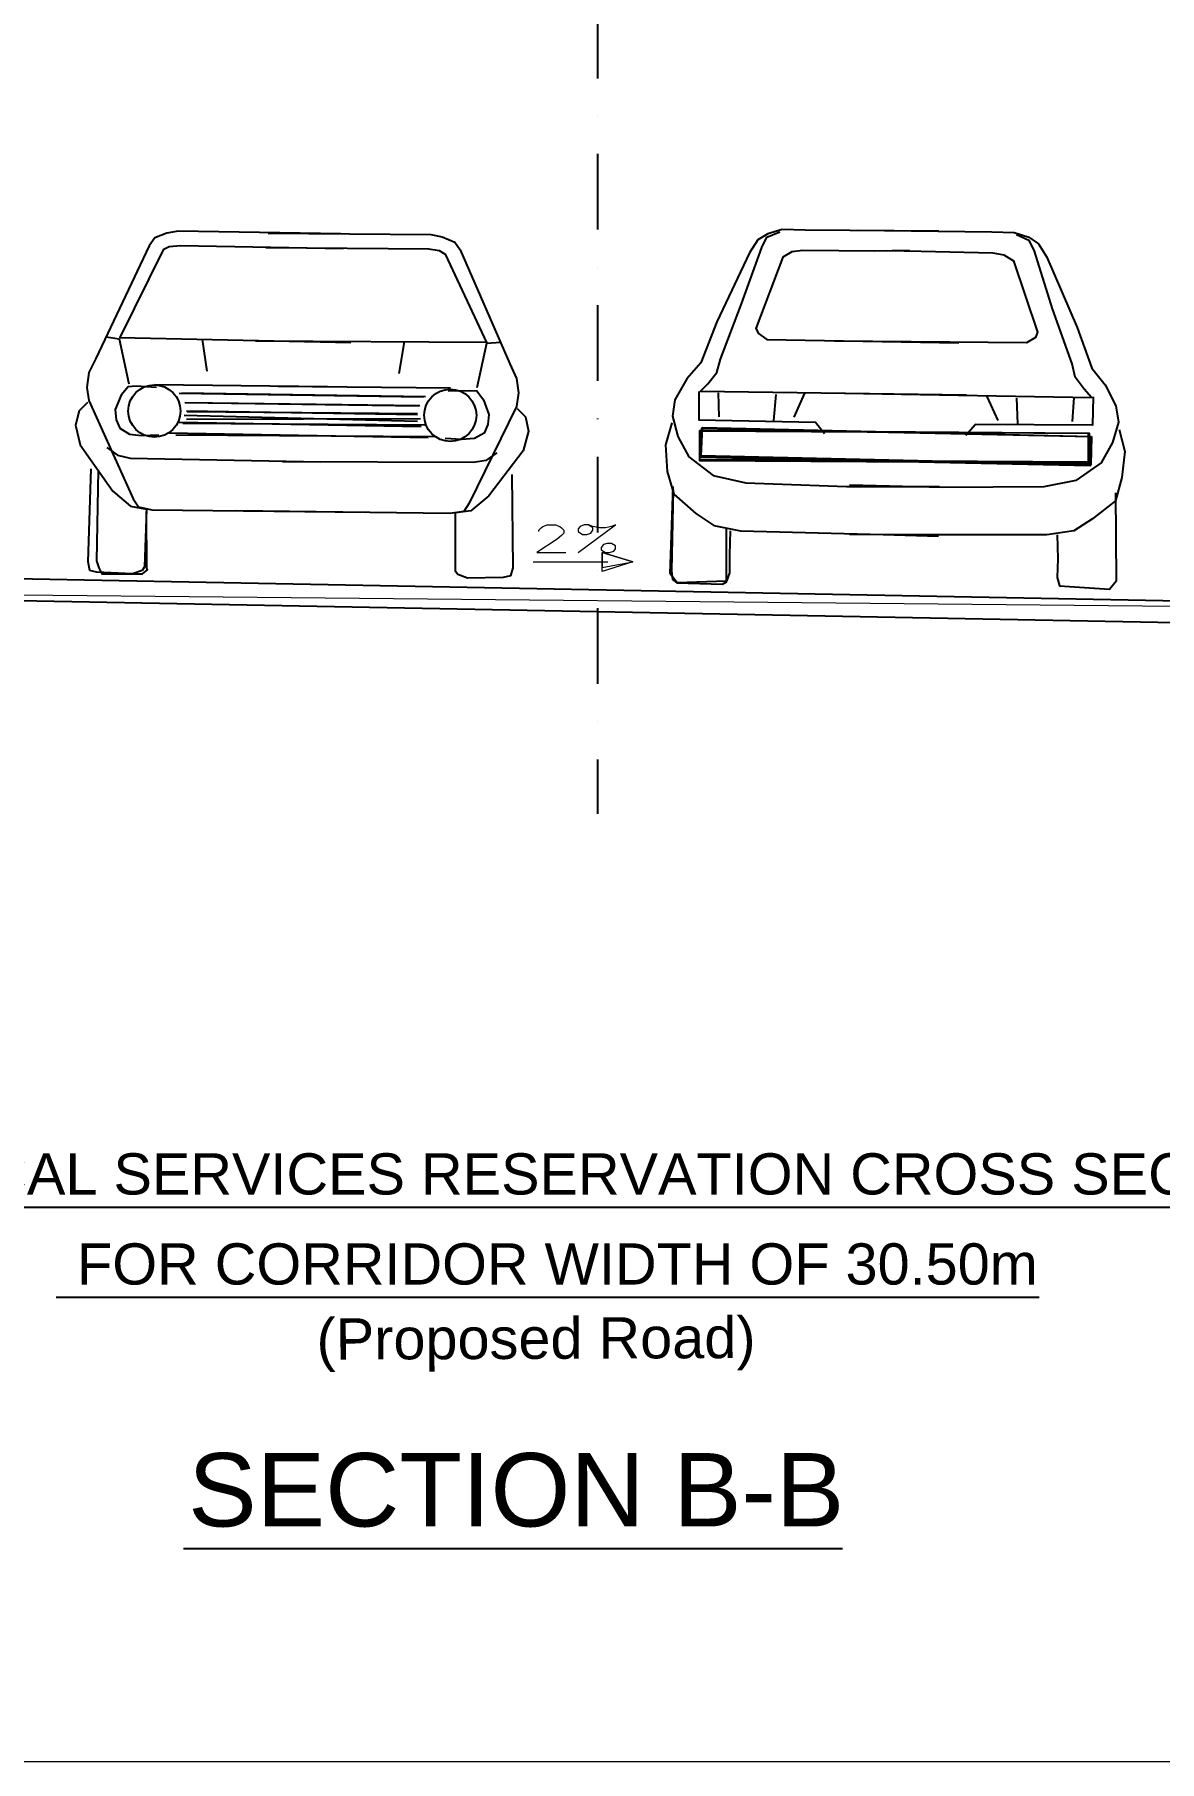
# Model space of a CAD drawing. Header units: inches. Extents: x 2 to 859, y 1 to 607.
# Drawn here: x 311.1 to 433, y 304.6 to 491.8 of the extents above; entities that cross this region are included whole.
import ezdxf

# ---------------------------------------------------------------- set-up
doc = ezdxf.new("R2010")
doc.units = ezdxf.units.IN
doc.header["$MEASUREMENT"] = 0
doc.layers.add('PDF_Geometry', color=7, linetype='Continuous', true_color=0x00b8b8)
doc.layers.add('PDF_Text', color=7, linetype='Continuous')
doc.styles.add('PDF Arial', font='arial.ttf')

msp = doc.modelspace()

# ---------------------------------------------------------------- linework, layer by layer
at = {"layer": 'PDF_Geometry', "color": 7, "lineweight": 0}
for points in [[(15.68, 304.63), (741.68, 304.63), (741.68, 594.3), (15.68, 594.3), (15.68, 304.63)], [(372.66, 435.68), (372.66, 434.06), (375.98, 434.64), (372.66, 435.68)], [(372.66, 434.06), (375.98, 434.64), (372.66, 433.6), (372.66, 434.06)]]:
    msp.add_lwpolyline(points, dxfattribs=at)
at = {"layer": 'PDF_Geometry', "color": 7, "lineweight": 25}
for points in [[(372.14, 492.98), (372.14, 487.06)], [(372.14, 482.96), (372.14, 482.96)], [(372.14, 478.87), (372.14, 470.67)], [(372.14, 466.57), (372.14, 466.57)], [(372.14, 462.48), (372.14, 454.28)], [(372.14, 450.19), (372.14, 450.12)], [(372.14, 446.02), (372.14, 437.83)], [(372.14, 433.73), (372.14, 433.73)], [(372.14, 429.63), (372.14, 421.44)], [(372.14, 417.34), (372.14, 417.34)], [(372.14, 413.24), (372.14, 407.33)], [(291.76, 364.73), (453.89, 364.73)], [(313.48, 354.97), (420.01, 354.97)]]:
    msp.add_lwpolyline(points, dxfattribs=at)
at = {"layer": 'PDF_Geometry', "color": 5, "lineweight": 25}
for points in [[(344.31, 470.22), (326.68, 470.48), (325.45, 470.28), (324.15, 469.76), (323.56, 468.92), (317.77, 456.69), (316.99, 455.19), (316.8, 453.57), (316.99, 452.14), (321.8, 441.47), (322.39, 440.62), (323.82, 440.3), (347.04, 440.04)], [(336.44, 470.28), (354.06, 470.15), (355.3, 469.89), (356.66, 469.31), (357.25, 468.46), (362.65, 456.1), (363.36, 454.54), (363.56, 452.98), (363.36, 451.49), (358.22, 441.02), (357.64, 440.1), (356.14, 439.91), (332.99, 440.17)], [(409.15, 470.48), (394.64, 470.61), (392.17, 470.67), (390.61, 470.22), (389.51, 469.57), (388.6, 468.13), (385.08, 460.66), (383.33, 456.23), (381.83, 454.48), (380.53, 452.2), (380.27, 450.45), (380.86, 448.23), (382.03, 446.02), (384.69, 444.01), (388.21, 443.23), (399.13, 442.84), (409.21, 442.84)], [(412.14, 452.72), (383.26, 453.11), (384.11, 453.96), (385.08, 455.19), (385.47, 456.62), (387.75, 462.61), (389.96, 468.72), (390.48, 469.83), (391.91, 470.41)], [(396.86, 452.98), (425.67, 452.46), (424.89, 453.37), (423.91, 454.67), (423.59, 456.1), (421.44, 462.09), (419.49, 468.33), (418.97, 469.44), (417.54, 470.09)], [(400.3, 470.61), (414.87, 470.41), (417.28, 470.35), (418.9, 469.83), (419.94, 469.11), (420.85, 467.68), (424.11, 460.07), (425.73, 455.65), (427.16, 453.83), (428.33, 451.55), (428.59, 449.79), (427.94, 447.58), (426.71, 445.37), (423.98, 443.49), (420.53, 442.77), (409.54, 442.71), (399.46, 442.97)], [(344.57, 468.59), (326.94, 468.92), (325.71, 468.79), (325.06, 468.46), (320.37, 458.96), (345.41, 458.44)], [(336.18, 468.72), (353.87, 468.59), (354.97, 468.4), (355.62, 468), (360.11, 458.44), (335.07, 458.57)], [(405.96, 468.4), (402.19, 468.33), (394.38, 468.4), (393.21, 468.26), (392.24, 467.68), (389.31, 459.94), (389.57, 459.42), (390.48, 458.77), (411.29, 458.38)], [(403.49, 468.4), (407.2, 468.33), (415, 468.13), (416.17, 467.94), (417.21, 467.29), (419.81, 459.55), (419.62, 458.96), (418.64, 458.38), (397.83, 458.57)], [(318.88, 459.03), (320.31, 458.83), (321.35, 453.96)], [(329.28, 458.77), (329.8, 455.32)], [(351.2, 458.51), (350.62, 455.06)], [(361.67, 458.44), (360.11, 458.31), (359.07, 453.5)], [(324.34, 453.57), (322.13, 453.7), (321.28, 453.63), (320.5, 452.72), (319.85, 451.16), (319.98, 450.06), (320.37, 449.14), (321.41, 448.49), (322.71, 448.36), (324.6, 448.43)], [(342.88, 453.63), (324.15, 453.83)], [(337.54, 453.7), (356.21, 453.5)], [(355.95, 453.18), (358.22, 453.24), (359.07, 453.18), (359.79, 452.2), (360.37, 450.64), (360.24, 449.53), (359.85, 448.62), (358.81, 448.04), (357.44, 447.91), (355.62, 448.04)], [(383.13, 453.11), (383.13, 450.06), (395.75, 449.79), (396.73, 448.56)], [(385.21, 452.98), (385.28, 450.38)], [(316.86, 451.94), (315.95, 451.03), (315.56, 449.47), (316.08, 447.32), (319.59, 442.32), (321.54, 440.69), (323.24, 440.36), (323.04, 434.12), (322.78, 433.73), (321.74, 433.34), (317.84, 433.54), (317.12, 433.73), (316.93, 434.64), (317.25, 444.72)], [(326.81, 452.92), (353.28, 452.53)], [(353.48, 452.53), (327.07, 452.92)], [(327.4, 451.94), (352.76, 451.55)], [(352.89, 451.55), (327.59, 451.88)], [(363.43, 451.29), (364.34, 450.38), (364.66, 448.82), (364.08, 446.67), (360.37, 441.8), (358.42, 440.17), (356.73, 439.97)], [(391.46, 452.79), (391.2, 449.99)], [(394.58, 452.92), (393.41, 450.32)], [(425.86, 452.53), (425.8, 449.47), (413.11, 449.53), (412.07, 448.36)], [(414.35, 452.59), (415.52, 449.99)], [(417.54, 452.4), (417.67, 449.6)], [(423.78, 452.46), (423.59, 449.86)], [(326.81, 449.79), (353.02, 449.34)], [(353.41, 449.47), (327.2, 449.66)], [(352.63, 449.86), (327.33, 450.51)], [(327.59, 451.03), (352.63, 450.64)], [(327.59, 450.12), (352.96, 450.19)], [(352.63, 450.71), (327.66, 450.9)], [(380.21, 449.73), (379.49, 447.32), (379.69, 444.46), (380.4, 441.99), (382.81, 439.91), (384.76, 438.61), (387.62, 438.02), (403.1, 437.63), (409.08, 437.44)], [(353.8, 448.1), (325.71, 448.62)], [(326.42, 448.43), (354.52, 448.23)], [(383.2, 448.88), (383.2, 445.76), (425.34, 445.5), (425.34, 448.56), (383.2, 448.88)], [(383.26, 448.82), (383.2, 445.63), (425.41, 445.37), (425.47, 448.56), (383.26, 448.82)], [(425.6, 448.23), (425.54, 445.05), (383.33, 445.96), (383.46, 449.14), (425.6, 448.23)], [(425.67, 448.23), (425.6, 445.18), (383.39, 446.15), (383.52, 449.21), (425.67, 448.23)], [(428.66, 449.01), (429.31, 446.61), (428.98, 443.81), (428.27, 441.28), (425.8, 439.32), (423.78, 438.02), (420.85, 437.57), (405.44, 437.57), (399.46, 437.63)], [(318.94, 447.06), (320.11, 446.22), (321.48, 445.89), (342.16, 445.5)], [(361.22, 446.48), (360.05, 445.63), (358.68, 445.44), (338, 445.5)], [(318.03, 444.59), (317.84, 434.77), (318.1, 433.99), (318.42, 433.34), (322.84, 433.34), (323.37, 433.8), (323.3, 433.93), (323.24, 440.1)], [(362.84, 444.14), (362.97, 433.99), (362.71, 433.15), (361.93, 432.95), (358.03, 432.89), (356.99, 433.28), (356.73, 433.6), (356.73, 439.91)], [(386.51, 438.02), (386.45, 435.42), (386.45, 433.47), (386.12, 432.56), (380.79, 432.37), (380.01, 433.34), (380.34, 442.84)], [(380.34, 442.45), (380.14, 433.67), (380.27, 432.76), (380.73, 432.37), (385.67, 432.24), (386.12, 432.5), (386.12, 433.34), (386.12, 438.22)], [(421.96, 437.57), (422.02, 434.97), (421.96, 432.95), (422.22, 432.04), (427.62, 431.71), (428.4, 432.63), (428.33, 442.12)]]:
    msp.add_lwpolyline(points, dxfattribs=at)
at = {"layer": 'PDF_Geometry', "color": 7, "lineweight": 20}
for points in [[(365.77, 437.96), (365.77, 438.09), (366.03, 438.35), (366.22, 438.48), (366.68, 438.67), (367.59, 438.67), (368.04, 438.48), (368.24, 438.35), (368.5, 438.09), (368.5, 437.76), (368.24, 437.5), (367.78, 437.11), (365.57, 435.68), (368.7, 435.68)], [(370.06, 435.68), (374.09, 438.67), (373.64, 438.48), (372.99, 438.35), (372.34, 438.35), (371.62, 438.48), (371.17, 438.67), (370.71, 438.67), (370.26, 438.48), (370.06, 438.22), (370.06, 437.96), (370.52, 437.63), (370.97, 437.63), (371.43, 437.76), (371.62, 438.09), (371.62, 438.35), (371.17, 438.67)], [(373.18, 436.66), (372.79, 436.53), (372.53, 436.2), (372.53, 435.94), (372.99, 435.68), (373.44, 435.68), (373.9, 435.81), (374.09, 436.07), (374.09, 436.4), (373.64, 436.66), (373.18, 436.66)], [(365.18, 434.64), (373.25, 434.64)], [(375.98, 434.64), (372.66, 433.6), (372.66, 435.68), (375.98, 434.64)], [(501.3, 429.18), (242.98, 434.12)], [(501.24, 426.77), (242.98, 431.71)]]:
    msp.add_lwpolyline(points, dxfattribs=at)
at = {"layer": 'PDF_Geometry', "color": 251, "lineweight": 25, "true_color": 0x545454}
msp.add_lwpolyline([(501.24, 426.77), (242.98, 431.71), (242.98, 434.12), (501.3, 429.18), (501.24, 426.77)], dxfattribs=at)
at = {"layer": 'PDF_Geometry', "color": 251, "lineweight": 0, "true_color": 0x545454}
for points in [[(242.98, 431.71), (254.88, 433.86), (501.3, 429.18), (242.98, 431.71)], [(242.98, 431.71), (489.4, 427.03), (501.3, 429.18), (242.98, 431.71)]]:
    msp.add_lwpolyline(points, dxfattribs=at)
at = {"layer": 'PDF_Geometry', "color": 1, "lineweight": 25}
msp.add_lwpolyline([(327.27, 327.72), (398.68, 327.72)], dxfattribs=at)
at = {"layer": 'PDF_Geometry', "color": 5, "lineweight": 25}
for centre in [(324.11, 451), (356.18, 450.54)]:
    msp.add_circle(centre, 2.83, dxfattribs=at)

# ---------------------------------------------------------------- texts
at = {"layer": 'PDF_Text', "char_height": 4.4692, "attachment_point": 7, "style": 'PDF Arial'}
for s, insert in [('\\W1.000811;TYPICAL SERVICES RESERVATION CROSS SECTION', (291.9, 366.02)), ('\\W1.000717;FOR CORRIDOR WIDTH OF 30.50m', (315.73, 356.26))]:
    msp.add_mtext(s, dxfattribs=dict(at, insert=insert))
at = {"layer": 'PDF_Text', "insert": (341.7, 346.83), "char_height": 4.4692, "attachment_point": 7, "rotation": 0.2228, "style": 'PDF Arial'}
msp.add_mtext('\\W1.000829;(Proposed Road)', dxfattribs=at)
at = {"layer": 'PDF_Text', "color": 1, "insert": (327.77, 329.99), "char_height": 7.9607, "attachment_point": 7, "style": 'PDF Arial'}
msp.add_mtext('\\W1.000877;SECTION B-B', dxfattribs=at)

doc.saveas('drawing.dxf')
